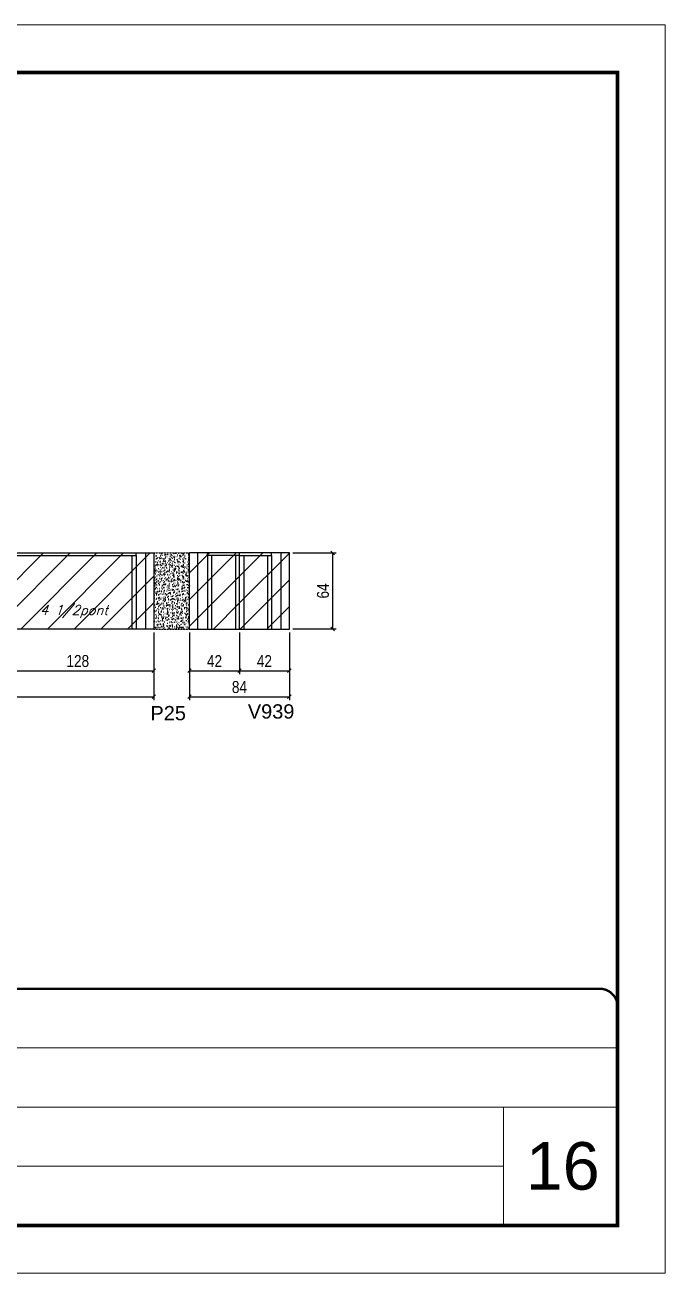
# Model space of a CAD drawing. Extents: x -20960 to -5926, y -2106 to 21915.
# Drawn here: x -6492 to -5953, y 17420 to 18470 of the extents above; entities that cross this region are included whole.
import ezdxf

# ---------------------------------------------------------------- set-up
doc = ezdxf.new("R2010")
doc.units = 0
doc.linetypes.add('CONTINUO', pattern=[0])
doc.linetypes.add('DASHED', pattern=[0.75, 0.5, -0.25])
for name, color, linetype in [('5', 5, 'Continuous'), ('COTA', 241, 'Continuous'), ('Painéis', 200, 'Continuous'), ('Reaproveitamento', 251, 'Continuous'), ('SARR_2.2x7', 40, 'Continuous'), ('SARR_3.5x7', 81, 'Continuous'), ('texto', 7, 'Continuous')]:
    doc.layers.add(name, color=color, linetype=linetype)
for name, color, linetype, lineweight in [('CARIMBO', 255, 'Continuous', 9), ('Folhas', 255, 'Continuous', 9), ('SARRAFO DE PRESSAO', 251, 'DASHED', 9)]:
    doc.layers.add(name, color=color, linetype=linetype, lineweight=lineweight)
doc.styles.add('ARIAL', font='arial.ttf')
doc.styles.add('COTA TECNICA', font='techl___.ttf', dxfattribs={"height": 10})
doc.styles.add('Romans', font='romans.shx')
doc.styles.get("Standard").update_dxf_attribs({"font": 'arial.ttf'})
doc.dimstyles.new('PAINEL', dxfattribs={"dimtxt": 10, "dimasz": 3, "dimexe": 3, "dimexo": 3, "dimgap": 3, "dimtad": 1, "dimdec": 1, "dimzin": 12, "dimdsep": 46, "dimtxsty": 'COTA TECNICA', "dimblk1": 'OBLIQUE', "dimblk2": 'OBLIQUE', "dimsah": 1, "dimcen": 0.9, "dimclrd": 4, "dimclre": 4, "dimclrt": 240, "dimadec": 1, "dimazin": 3, "dimtfac": 1, "dimtdec": 1, "dimtmove": 0, "dimatfit": 3, "dimfxl": 1, "dimtolj": 1, "dimtzin": 12, "dimarcsym": 0})
pattern_1 = [(45, (-139830.95, -15496.048), (-11.2253202, 11.2253202), [])]

# ---------------------------------------------------------------- blocks, each defined once
blk = doc.blocks.new('9999999999')
at = {"color": 30, "linetype": 'CONTINUO'}
for p, q in [((98564.6, 34379.6), (99584, 34379.6)), ((98564.6, 34329.8), (99488, 34329.8)), ((99584, 34329.8), (99488, 34329.8)), ((99488, 34329.8), (99488, 34230.2)), ((98564.6, 34280), (99488, 34280))]:
    blk.add_line(p, q, dxfattribs=at)
at = {"color": 30, "linetype": 'CONTINUO', "const_width": 2}
blk.add_lwpolyline([(99584, 34230.2), (99584, 34414.4, 0.414214), (99569, 34429.4), (98229, 34429.4, 0.414214), (98214, 34414.4), (98214, 34245.2, 0.414214), (98229, 34230.2), (99584, 34230.2)], format="xyb", dxfattribs=at)
at = {"layer": 'Folhas'}
blk.add_lwpolyline([(98139, 34190.2), (99624, 34190.2), (99624, 35240.2), (98139, 35240.2)], close=True, dxfattribs=at)
at = {"layer": 'Folhas', "color": 30, "const_width": 3}
blk.add_lwpolyline([(98214, 34230.2), (99584, 34230.2), (99584, 35200.2), (98214, 35200.2)], close=True, dxfattribs=at)
blk = doc.blocks.new('_Oblique')
at = {"color": 0, "linetype": 'ByBlock', "lineweight": -2}
blk.add_line((-0.5, -0.5), (0.5, 0.5), dxfattribs=at)
blk = doc.blocks.new('*D6823')
at = {"layer": 'COTA', "color": 4, "linetype": 'ByBlock', "lineweight": -2, "transparency": 16777216}
for p, q in [((-6511.5, 17958.5), (-6511.5, 17923.4)), ((-6383.5, 17958.5), (-6383.5, 17923.4)), ((-6511.5, 17926.4), (-6383.5, 17926.4))]:
    blk.add_line(p, q, dxfattribs=at)
at = {"layer": 'Defpoints', "color": 0, "linetype": 'ByBlock', "transparency": 16777216}
for p in [(-6511.5, 17961.5), (-6383.5, 17961.5), (-6383.5, 17926.4)]:
    blk.add_point(p, dxfattribs=at)
at = {"layer": 'COTA', "color": 4, "linetype": 'ByBlock', "lineweight": -2, "transparency": 16777216, "xscale": 3, "yscale": 3, "zscale": 3, "rotation": 180}
blk.add_blockref('_Oblique', (-6511.5, 17926.4), dxfattribs=at)
at = {"layer": 'COTA', "color": 4, "linetype": 'ByBlock', "lineweight": -2, "transparency": 16777216, "xscale": 3, "yscale": 3, "zscale": 3}
blk.add_blockref('_Oblique', (-6383.5, 17926.4), dxfattribs=at)
at = {"layer": 'COTA', "color": 240, "linetype": 'ByBlock', "transparency": 16777216, "insert": (-6447.5, 17934.5), "char_height": 10, "attachment_point": 5, "style": 'COTA TECNICA'}
blk.add_mtext('\\A1;128', dxfattribs=at)
blk = doc.blocks.new('*D6824')
at = {"layer": 'COTA', "color": 4, "linetype": 'ByBlock', "lineweight": -2, "transparency": 16777216}
for p, q in [((-6353.5, 17958.5), (-6353.5, 17923.4)), ((-6311.5, 17958.5), (-6311.5, 17923.4)), ((-6353.5, 17926.4), (-6311.5, 17926.4))]:
    blk.add_line(p, q, dxfattribs=at)
at = {"layer": 'Defpoints', "color": 0, "linetype": 'ByBlock', "transparency": 16777216}
for p in [(-6353.5, 17961.5), (-6311.5, 17961.5), (-6311.5, 17926.4)]:
    blk.add_point(p, dxfattribs=at)
at = {"layer": 'COTA', "color": 4, "linetype": 'ByBlock', "lineweight": -2, "transparency": 16777216, "xscale": 3, "yscale": 3, "zscale": 3, "rotation": 180}
blk.add_blockref('_Oblique', (-6353.5, 17926.4), dxfattribs=at)
at = {"layer": 'COTA', "color": 4, "linetype": 'ByBlock', "lineweight": -2, "transparency": 16777216, "xscale": 3, "yscale": 3, "zscale": 3}
blk.add_blockref('_Oblique', (-6311.5, 17926.4), dxfattribs=at)
at = {"layer": 'COTA', "color": 240, "linetype": 'ByBlock', "transparency": 16777216, "insert": (-6332.5, 17934.5), "char_height": 10, "attachment_point": 5, "style": 'COTA TECNICA'}
blk.add_mtext('\\A1;42', dxfattribs=at)
blk = doc.blocks.new('*D6825')
at = {"layer": 'COTA', "color": 4, "linetype": 'ByBlock', "lineweight": -2, "transparency": 16777216}
for p, q in [((-6311.5, 17958.5), (-6311.5, 17923.4)), ((-6269.5, 17958.5), (-6269.5, 17923.4)), ((-6311.5, 17926.4), (-6269.5, 17926.4))]:
    blk.add_line(p, q, dxfattribs=at)
at = {"layer": 'Defpoints', "color": 0, "linetype": 'ByBlock', "transparency": 16777216}
for p in [(-6311.5, 17961.5), (-6269.5, 17961.5), (-6269.5, 17926.4)]:
    blk.add_point(p, dxfattribs=at)
at = {"layer": 'COTA', "color": 4, "linetype": 'ByBlock', "lineweight": -2, "transparency": 16777216, "xscale": 3, "yscale": 3, "zscale": 3, "rotation": 180}
blk.add_blockref('_Oblique', (-6311.5, 17926.4), dxfattribs=at)
at = {"layer": 'COTA', "color": 4, "linetype": 'ByBlock', "lineweight": -2, "transparency": 16777216, "xscale": 3, "yscale": 3, "zscale": 3}
blk.add_blockref('_Oblique', (-6269.5, 17926.4), dxfattribs=at)
at = {"layer": 'COTA', "color": 240, "linetype": 'ByBlock', "transparency": 16777216, "insert": (-6290.5, 17934.5), "char_height": 10, "attachment_point": 5, "style": 'COTA TECNICA'}
blk.add_mtext('\\A1;42', dxfattribs=at)
blk = doc.blocks.new('*D6826')
at = {"layer": 'COTA', "color": 4, "linetype": 'ByBlock', "lineweight": -2, "transparency": 16777216}
for p, q in [((-6266.5, 18025.5), (-6230.1, 18025.5)), ((-6233.1, 18025.5), (-6233.1, 17961.5)), ((-6266.5, 17961.5), (-6230.1, 17961.5))]:
    blk.add_line(p, q, dxfattribs=at)
at = {"layer": 'Defpoints', "color": 0, "linetype": 'ByBlock', "transparency": 16777216}
for p in [(-6269.5, 18025.5), (-6269.5, 17961.5), (-6233.1, 17961.5)]:
    blk.add_point(p, dxfattribs=at)
at = {"layer": 'COTA', "color": 4, "linetype": 'ByBlock', "lineweight": -2, "transparency": 16777216, "xscale": 3, "yscale": 3, "zscale": 3}
for p, rotation in [((-6233.1, 18025.5), 90), ((-6233.1, 17961.5), 270)]:
    blk.add_blockref('_Oblique', p, dxfattribs=dict(at, rotation=rotation))
at = {"layer": 'COTA', "color": 240, "linetype": 'ByBlock', "transparency": 16777216, "insert": (-6241.2, 17993.5), "char_height": 10, "attachment_point": 5, "rotation": 90, "style": 'COTA TECNICA'}
blk.add_mtext('\\A1;64', dxfattribs=at)
blk = doc.blocks.new('*D6828')
at = {"layer": 'COTA', "color": 4, "linetype": 'ByBlock', "lineweight": -2, "transparency": 16777216}
for p, q in [((-6633.5, 17958.5), (-6633.5, 17901.5)), ((-6383.5, 17958.5), (-6383.5, 17901.5)), ((-6633.5, 17904.5), (-6383.5, 17904.5))]:
    blk.add_line(p, q, dxfattribs=at)
at = {"layer": 'Defpoints', "color": 0, "linetype": 'ByBlock', "transparency": 16777216}
for p in [(-6633.5, 17961.5), (-6383.5, 17961.5), (-6383.5, 17904.5)]:
    blk.add_point(p, dxfattribs=at)
at = {"layer": 'COTA', "color": 4, "linetype": 'ByBlock', "lineweight": -2, "transparency": 16777216, "xscale": 3, "yscale": 3, "zscale": 3, "rotation": 180}
blk.add_blockref('_Oblique', (-6633.5, 17904.5), dxfattribs=at)
at = {"layer": 'COTA', "color": 4, "linetype": 'ByBlock', "lineweight": -2, "transparency": 16777216, "xscale": 3, "yscale": 3, "zscale": 3}
blk.add_blockref('_Oblique', (-6383.5, 17904.5), dxfattribs=at)
at = {"layer": 'COTA', "color": 240, "linetype": 'ByBlock', "transparency": 16777216, "insert": (-6508.5, 17912.6), "char_height": 10, "attachment_point": 5, "style": 'COTA TECNICA'}
blk.add_mtext('\\A1;250', dxfattribs=at)
blk = doc.blocks.new('*D6829')
at = {"layer": 'COTA', "color": 4, "linetype": 'ByBlock', "lineweight": -2, "transparency": 16777216}
for p, q in [((-6353.5, 17958.5), (-6353.5, 17901.5)), ((-6269.5, 17958.5), (-6269.5, 17901.5)), ((-6353.5, 17904.5), (-6269.5, 17904.5))]:
    blk.add_line(p, q, dxfattribs=at)
at = {"layer": 'Defpoints', "color": 0, "linetype": 'ByBlock', "transparency": 16777216}
for p in [(-6353.5, 17961.5), (-6269.5, 17961.5), (-6269.5, 17904.5)]:
    blk.add_point(p, dxfattribs=at)
at = {"layer": 'COTA', "color": 4, "linetype": 'ByBlock', "lineweight": -2, "transparency": 16777216, "xscale": 3, "yscale": 3, "zscale": 3, "rotation": 180}
blk.add_blockref('_Oblique', (-6353.5, 17904.5), dxfattribs=at)
at = {"layer": 'COTA', "color": 4, "linetype": 'ByBlock', "lineweight": -2, "transparency": 16777216, "xscale": 3, "yscale": 3, "zscale": 3}
blk.add_blockref('_Oblique', (-6269.5, 17904.5), dxfattribs=at)
at = {"layer": 'COTA', "color": 240, "linetype": 'ByBlock', "transparency": 16777216, "insert": (-6311.5, 17912.6), "char_height": 10, "attachment_point": 5, "style": 'COTA TECNICA'}
blk.add_mtext('\\A1;84', dxfattribs=at)

msp = doc.modelspace()

# ---------------------------------------------------------------- hatches: boundary and pattern name
at = {"layer": 'COTA', "linetype": 'ByBlock'}
h = msp.add_hatch(dxfattribs=at)
h.set_pattern_fill('AR-CONC', color=256, scale=0.03)
h.set_pattern_definition([(50, (-139830.9504, -15496.048), (5.46554007, -0.47817257), [0.5715, -6.2865]), (355, (-139830.9504, -15496.048), (-1.05730264, 5.73170536), [0.4572, -5.02921753]), (100.4514447, (-139830.495, -15496.088), (4.40823741, 5.25353256), [0.48570026, -5.34270734]), (46.1842, (-139830.9504, -15494.524), (8.13237123, -1.26126984), [0.85725, -9.42975]), (96.6355576, (-139830.273, -15494.629), (7.122124, 7.42278374), [0.7285507, -8.01406824]), (351.184151, (-139830.95, -15494.524), (7.122124, 7.42278374), [0.685799, -7.54379196]), (21, (-139830.1884, -15494.905), (4.54843174, -3.06795595), [0.5715, -6.2865]), (326, (-139830.1884, -15494.905), (1.85406085, 5.52563898), [0.4572, -5.0292]), (71.451445, (-139829.8094, -15495.1606), (6.40249258, 2.45768307), [0.48570026, -5.34269813]), (37.5, (-139830.9504, -15496.048), (0.092658098, 2.536651166), [0, -4.96824, 0, -5.1054, 0, -5.04825]), (7.5, (-139830.9504, -15496.048), (2.004589875, 3.005417245), [0, -2.91084, 0, -4.85394, 0, -1.92405]), (327.5, (-139832.6497, -15496.048), (4.067717855, -0.17186232), [0, -1.905, 0, -5.9436, 0, -7.8867]), (317.5, (-139833.4117, -15496.048), (4.44387544, 0.76279473), [0, -2.4765, 0, -3.94716, 0, -5.6007])])
h.paths.add_polyline_path([(-6383.45, 17961.45), (-6353.45, 17961.45), (-6353.45, 18025.45), (-6383.45, 18025.45)])
at = {"layer": 'Reaproveitamento', "transparency": 33554684}
h = msp.add_hatch(dxfattribs=at)
h.set_pattern_fill('ANSI31', color=256, scale=5)
h.set_pattern_definition([(45, (4755, 1148.575), (-11.22532, 11.22532), [])])
h.paths.add_polyline_path([(-6383.45, 17961.45), (-6383.45, 18025.45), (-6511.45, 18025.45), (-6511.45, 17961.45)])
at = {"layer": 'Reaproveitamento', "linetype": 'ByBlock'}
h = msp.add_hatch(dxfattribs=at)
h.set_pattern_fill('ANSI31', color=256, scale=5)
h.set_pattern_definition(pattern_1)
h.paths.add_polyline_path([(-6353.45, 17961.45), (-6311.45, 17961.45), (-6311.45, 18025.45), (-6353.45, 18025.45)])
h = msp.add_hatch(dxfattribs=at)
h.set_pattern_fill('ANSI31', color=256, scale=5)
h.set_pattern_definition(pattern_1)
h.paths.add_polyline_path([(-6311.45, 17961.45), (-6269.45, 17961.45), (-6269.45, 18025.45), (-6311.45, 18025.45)])

# ---------------------------------------------------------------- linework, layer by layer
at = {"layer": 'COTA', "linetype": 'DASHED', "ltscale": 0.3}
for p, q in [((-6383.45, 18025.45), (-6353.45, 18025.45)), ((-6383.45, 17961.45), (-6353.45, 17961.45))]:
    msp.add_line(p, q, dxfattribs=at)
at = {"layer": 'Painéis', "linetype": 'ByBlock'}
for p, q in [((-6633.45, 18025.45), (-6383.45, 18025.45)), ((-6383.45, 18025.45), (-6383.45, 17961.45)), ((-6353.45, 17961.45), (-6353.45, 18025.45)), ((-6269.45, 18025.45), (-6353.45, 18025.45)), ((-6311.45, 17961.45), (-6311.45, 18025.45)), ((-6269.45, 17961.45), (-6269.45, 18025.45)), ((-6383.45, 17961.45), (-6633.45, 17961.45)), ((-6353.45, 17961.45), (-6269.45, 17961.45))]:
    msp.add_line(p, q, dxfattribs=at)
at = {"layer": 'SARR_2.2x7', "linetype": 'Continuous', "ltscale": 50}
for p, q in [((-6511.45, 18023.25), (-6398.45, 18023.25)), ((-6398.45, 18023.25), (-6398.45, 18025.45)), ((-6390.45, 18025.45), (-6390.45, 17961.45)), ((-6346.45, 17961.45), (-6346.45, 18025.45)), ((-6338.45, 18023.25), (-6338.45, 18025.45)), ((-6311.45, 18023.25), (-6338.45, 18023.25)), ((-6311.45, 18023.25), (-6284.45, 18023.25)), ((-6284.45, 18023.25), (-6284.45, 18025.45)), ((-6276.45, 17961.45), (-6276.45, 18025.45))]:
    msp.add_line(p, q, dxfattribs=at)
at = {"layer": 'SARR_3.5x7'}
for p, q in [((-6401.95, 18023.25), (-6401.95, 17961.45)), ((-6398.45, 18023.25), (-6398.45, 17961.45)), ((-6338.45, 18023.25), (-6338.45, 17961.45)), ((-6334.95, 18023.25), (-6334.95, 17961.45)), ((-6314.95, 18023.25), (-6314.95, 17961.45)), ((-6307.95, 18023.25), (-6307.95, 17961.45)), ((-6287.95, 18023.25), (-6287.95, 17961.45)), ((-6284.45, 18023.25), (-6284.45, 17961.45))]:
    msp.add_line(p, q, dxfattribs=at)

# ---------------------------------------------------------------- block references
at = {"layer": 'SARRAFO DE PRESSAO', "color": 6, "linetype": 'ByBlock'}
msp.add_blockref('9999999999', (-105577.48, -16770.54), dxfattribs=at)

# ---------------------------------------------------------------- texts
at = {"layer": '5', "linetype": 'Continuous'}
for s, p in [('P25', (-6386.35, 17884.72)), ('V939', (-6304.44, 17886.13))]:
    msp.add_text(s, height=12, rotation=0.00004, dxfattribs=at).set_placement(p)
at = {"layer": 'CARIMBO', "style": 'ARIAL'}
msp.add_text('16', height=40, dxfattribs=at).set_placement((-6070.64, 17489.81))
at = {"layer": 'texto', "color": 2, "insert": (-6450.69, 17976.2), "char_height": 8, "attachment_point": 5, "style": 'Romans'}
msp.add_mtext('{\\Q19;\\C256;4 1/2pont}', dxfattribs=at)

# ---------------------------------------------------------------- dimensions: what is measured, and where the dimension line sits
at = {"layer": 'COTA', "linetype": 'ByBlock'}
dim = msp.add_linear_dim(base=(-6233.05, 17961.45), p1=(-6269.45, 18025.45), p2=(-6269.45, 17961.45), angle=90, dimstyle='PAINEL', dxfattribs=at)
dim.commit()
dim.dimension.update_dxf_attribs({"geometry": '*D6826', "text_midpoint": (-6241.16, 17993.45)})
for base, p1, p2, picture, middle in [((-6383.45, 17904.54), (-6633.45, 17961.45), (-6383.45, 17961.45), '*D6828', (-6508.45, 17912.65)), ((-6311.45, 17926.41), (-6353.45, 17961.45), (-6311.45, 17961.45), '*D6824', (-6332.45, 17934.49)), ((-6269.45, 17904.54), (-6353.45, 17961.45), (-6269.45, 17961.45), '*D6829', (-6311.45, 17912.63))]:
    dim = msp.add_linear_dim(base=base, p1=p1, p2=p2, dimstyle='PAINEL', dxfattribs=at)
    dim.commit()
    dim.dimension.update_dxf_attribs({"geometry": picture, "text_midpoint": middle})
for base, p1, p2, picture, middle in [((-6383.45, 17926.41), (-6511.45, 17961.45), (-6383.45, 17961.45), '*D6823', (-6447.45, 17934.51)), ((-6269.45, 17926.41), (-6311.45, 17961.45), (-6269.45, 17961.45), '*D6825', (-6290.45, 17934.49))]:
    dim = msp.add_linear_dim(base=base, p1=p1, p2=p2, dimstyle='PAINEL', override={"dimtmove": 1}, dxfattribs=at)
    dim.commit()
    dim.dimension.update_dxf_attribs({"geometry": picture, "text_midpoint": middle})

doc.saveas('drawing.dxf')
